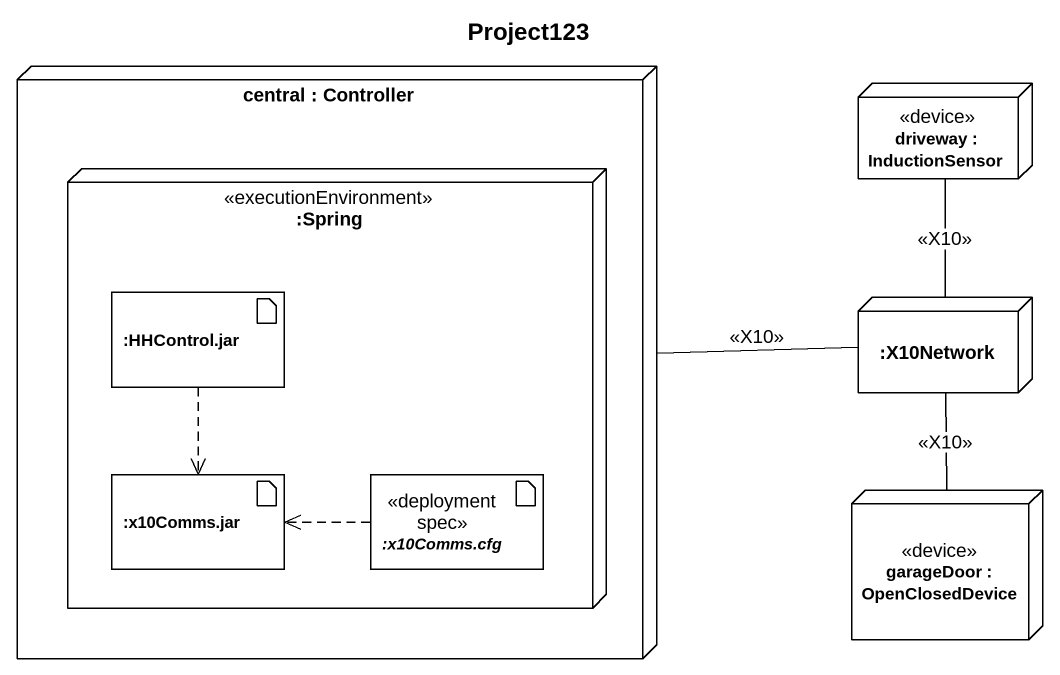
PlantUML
@startuml
title Project123
node "central : Controller" as central {
  node ":Spring" as Spring <<executionEnvironment>> {
    artifact ":HHControl.jar" as HHControl_jar
    artifact ":x10Comms.jar" as x10Comms_jar
    artifact ":x10Comms.cfg" as x10Comms_cfg <<deployment spec>>
  }
}
node "driveway : InductionSensor" as driveway <<device>>
node ":X10Network" as X10Network
node "garageDoor : OpenClosedDevice" as garageDoor <<device>>
central -right- X10Network : <<X10>>
HHControl_jar ..> x10Comms_jar
X10Network -up- driveway : <<X10>>
X10Network -- garageDoor : <<X10>>
x10Comms_cfg .left.> x10Comms_jar
@enduml
